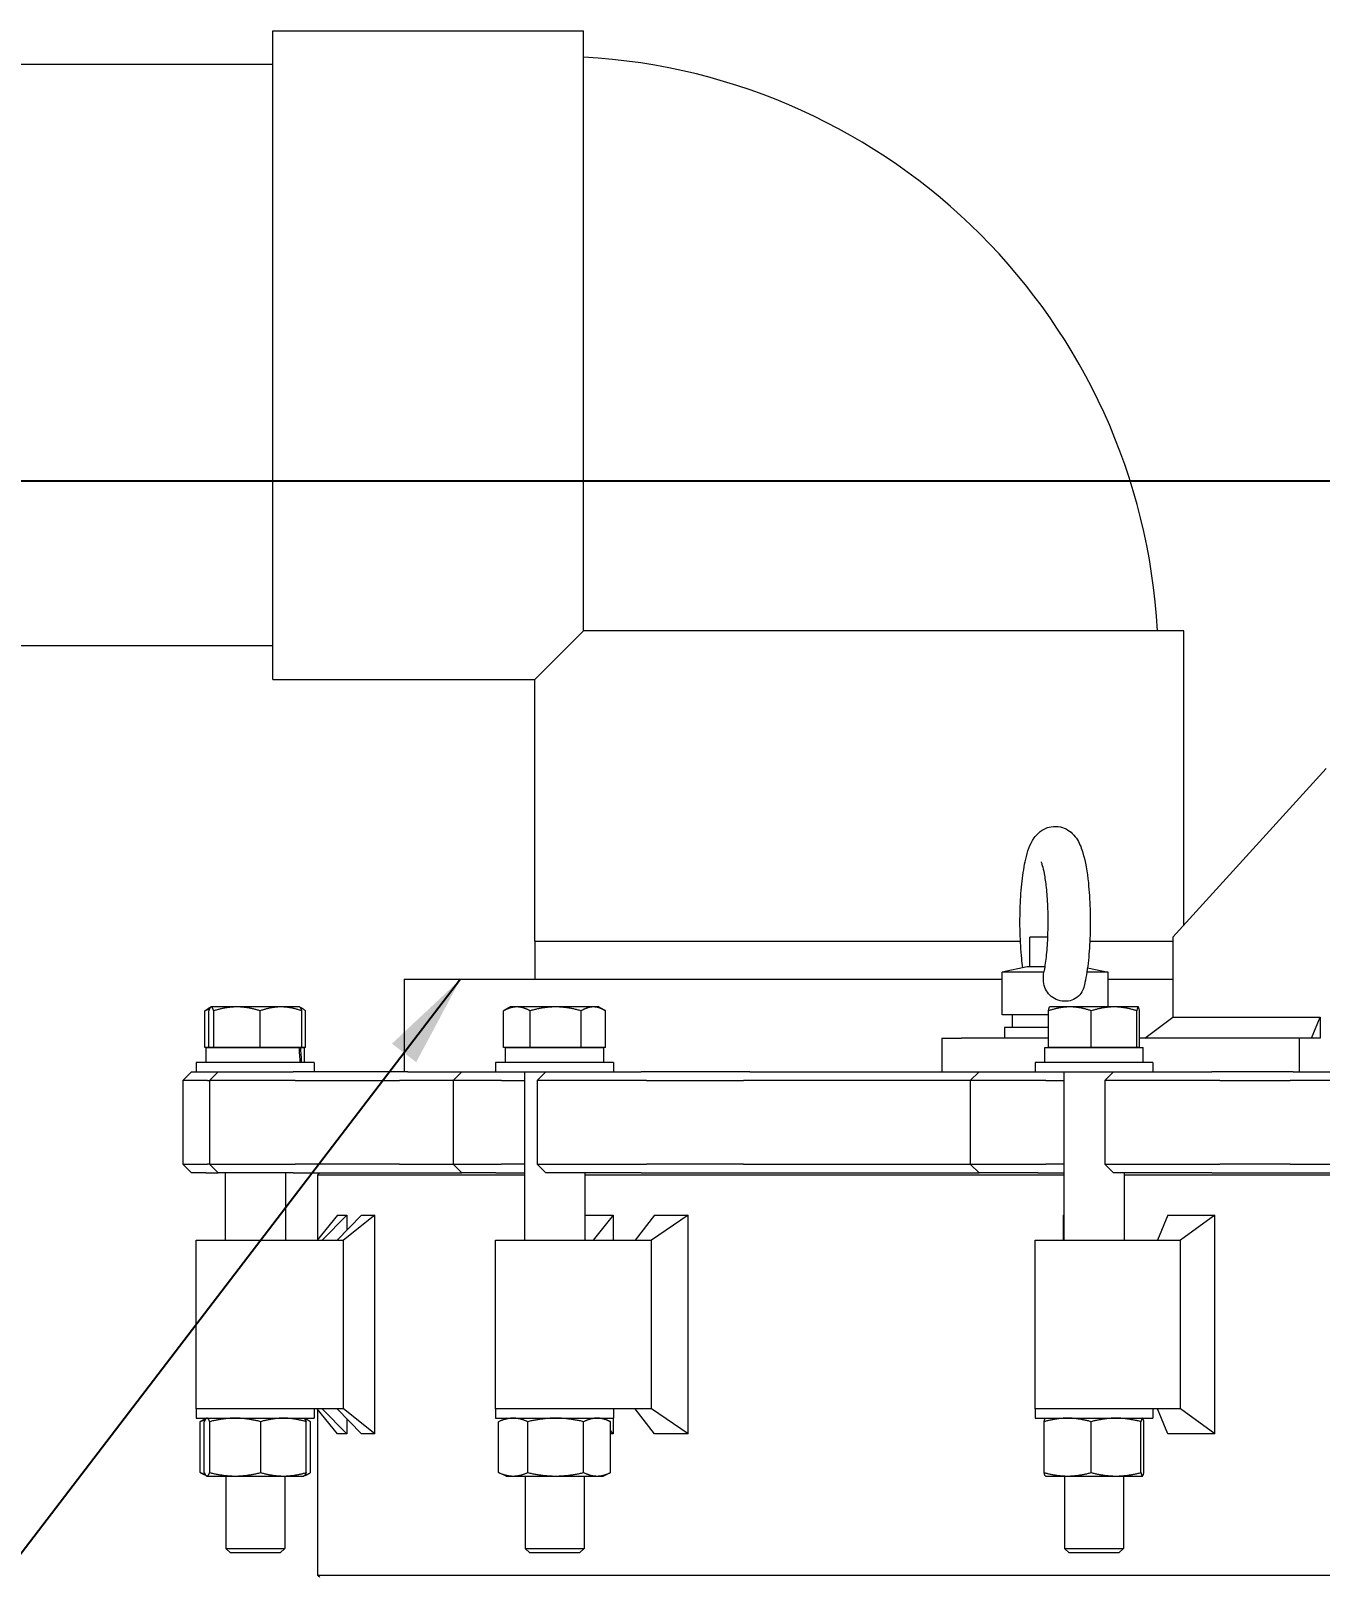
# Model space of a CAD drawing. Header units: inches. Extents: x 17 to 469, y 7 to 301.
# Drawn here: x 334.05 to 353.18, y 116.49 to 139.43 of the extents above; entities that cross this region are included whole.
import ezdxf

# ---------------------------------------------------------------- set-up
doc = ezdxf.new("R2010")
doc.units = ezdxf.units.IN
doc.header["$LTSCALE"] = 14
doc.header["$MEASUREMENT"] = 0
for name, color, linetype, lineweight in [('Dimension (ANSI)', 7, 'Continuous', 25), ('Symbol (ANSI)', 7, 'Continuous', 25), ('Visible (ANSI)', 7, 'Continuous', 50)]:
    doc.layers.add(name, color=color, linetype=linetype, lineweight=lineweight)
doc.styles.add('MEMCOR Medium', font='arial.ttf')
doc.dimstyles.new('Default (ANSI)', dxfattribs={"dimscale": 14, "dimtxt": 0.15, "dimasz": 0.098425, "dimexe": 0.125, "dimexo": 0.0625, "dimgap": 0.031496, "dimtad": 0, "dimtih": 1, "dimtoh": 1, "dimdec": 4, "dimrnd": 1e-08, "dimzin": 3, "dimdsep": 46, "dimlunit": 5, "dimtxsty": 'MEMCOR Medium', "dimcen": 0.09, "dimdle": 0.393701, "dimclrd": 256, "dimclre": 256, "dimclrt": 256, "dimadec": 0, "dimazin": 1, "dimtfac": 0.8, "dimtofl": 0, "dimtmove": 0, "dimatfit": 3, "dimfxl": 1, "dimfrac": 1, "dimtolj": 1, "dimtzin": 4, "dimlwd": -1, "dimlwe": -1, "dimarcsym": 0})
doc.dimstyles.new('Default (ANSI)$7', dxfattribs={"dimscale": 14, "dimtxt": 0.15, "dimasz": 0.098425, "dimexe": 0.125, "dimexo": 0.0625, "dimgap": 0.031496, "dimtad": 0, "dimtih": 1, "dimtoh": 1, "dimdec": 4, "dimrnd": 1e-08, "dimzin": 3, "dimdsep": 46, "dimlunit": 5, "dimtxsty": 'MEMCOR Medium', "dimcen": 0.09, "dimdle": 0.393701, "dimclrd": 256, "dimclre": 256, "dimclrt": 256, "dimadec": 0, "dimazin": 1, "dimtfac": 0.8, "dimtofl": 0, "dimtmove": 0, "dimatfit": 3, "dimfxl": 1, "dimfrac": 1, "dimtolj": 1, "dimtzin": 4, "dimlwd": -1, "dimlwe": -1, "dimarcsym": 0})

# ---------------------------------------------------------------- blocks, each defined once
blk = doc.blocks.new('*D28')
at = {"layer": 'Defpoints', "color": 0, "transparency": 16777216}
for p in [(299.504, 132.744), (359.226, 132.744), (339.567, 40.229)]:
    blk.add_point(p, dxfattribs=at)
at = {"layer": 'Dimension (ANSI)', "transparency": 16777216}
for p, q in [((358.351, 132.744), (297.754, 132.744)), ((299.504, 131.366), (299.504, 93.646)), ((299.504, 41.607), (299.504, 79.328)), ((338.692, 40.229), (297.754, 40.229))]:
    blk.add_line(p, q, dxfattribs=at)
for points in [[(299.275, 131.366), (299.734, 131.366), (299.504, 132.744)], [(299.275, 41.607), (299.734, 41.607), (299.504, 40.229)]]:
    blk.add_solid(points, dxfattribs=at)
at = {"layer": 'Dimension (ANSI)', "transparency": 16777216, "char_height": 2.1, "attachment_point": 5, "style": 'MEMCOR Medium'}
for s, insert in [('\\A1; \\fArial|b0|i0;92{\\H0.8x;\\S1#2;} in', (299.504, 88.633)), ('\\A1;[2349.9 mm]{\\P\\fArial|b0|i0;SHIPPING HEIGHT\\P\\fArial|b0|i0;REF.}', (299.504, 81.474))]:
    blk.add_mtext(s, dxfattribs=dict(at, insert=insert))

msp = doc.modelspace()

# ---------------------------------------------------------------- linework, layer by layer
at = {"layer": 'Visible (ANSI)', "linetype": 'Continuous', "lineweight": 18}
for p, q in [((337.641131, 129.804368), (337.641131, 139.429368)), ((337.641131, 139.429368), (342.251131, 139.429368)), ((342.251131, 130.526868), (342.251131, 139.429368)), ((337.641131, 138.929368), (314.715881, 138.929368)), ((341.528631, 129.804368), (342.251131, 130.526868)), ((351.153631, 130.526868), (342.251131, 130.526868)), ((351.153631, 126.157555), (351.153631, 130.526868)), ((337.641131, 130.304368), (314.715881, 130.304368)), ((337.641131, 129.804368), (341.528631, 129.804368)), ((341.528631, 125.916868), (341.528631, 129.804368)), ((350.991398, 125.979368), (353.267566, 128.479368)), ((341.528631, 125.916868), (348.731325, 125.916868)), ((341.528631, 125.916868), (341.528631, 125.354368)), ((341.528631, 125.916868), (348.731325, 125.916868)), ((349.132848, 125.979368), (348.870962, 125.979368)), ((348.870962, 125.536373), (348.870962, 125.979368)), ((349.760599, 125.916868), (350.991398, 125.916868)), ((349.760599, 125.916868), (350.991398, 125.916868)), ((350.991398, 125.979368), (350.991398, 124.791868)), ((348.830619, 125.536373), (348.45856, 125.457289)), ((349.078128, 125.457289), (348.45856, 125.457289)), ((348.45856, 124.827368), (348.45856, 125.457289)), ((349.091524, 125.536373), (348.830619, 125.536373)), ((350.033363, 125.457289), (349.716753, 125.457289)), ((349.726136, 125.522592), (350.033363, 125.457289)), ((350.033363, 124.942997), (350.033363, 125.457289)), ((339.591131, 125.354368), (348.45856, 125.354368)), ((339.591131, 125.354368), (339.591131, 123.979368)), ((350.033363, 125.354368), (350.991398, 125.354368)), ((336.633411, 124.338997), (336.633411, 124.884405)), ((336.720603, 124.9412), (336.680972, 124.918319)), ((336.690051, 124.338997), (336.690051, 124.884405)), ((336.723715, 124.942997), (336.720603, 124.9412)), ((336.726813, 124.942997), (336.723715, 124.942997)), ((337.108406, 124.942997), (336.726813, 124.942997)), ((336.763574, 124.338997), (336.763574, 124.884405)), ((337.761309, 124.942997), (337.108406, 124.942997)), ((337.453238, 124.338997), (337.453238, 124.884405)), ((338.035715, 124.942997), (337.761309, 124.942997)), ((338.035715, 124.942997), (338.038827, 124.9412)), ((338.038827, 124.9412), (338.078458, 124.918319)), ((338.069379, 124.338997), (338.069379, 124.884405)), ((338.12602, 124.338997), (338.12602, 124.884405)), ((341.063258, 124.338997), (341.063258, 124.884405)), ((341.164552, 124.942997), (341.072559, 124.889885)), ((341.259933, 124.942997), (341.164552, 124.942997)), ((341.835255, 124.942997), (341.259933, 124.942997)), ((341.456608, 124.338997), (341.456608, 124.884405)), ((342.395873, 124.942997), (341.835255, 124.942997)), ((342.213901, 124.338997), (342.213901, 124.884405)), ((342.476552, 124.942997), (342.395873, 124.942997)), ((342.476552, 124.942997), (342.568544, 124.889885)), ((342.577845, 124.338997), (342.577845, 124.884405)), ((349.147731, 124.827368), (348.45856, 124.827368)), ((348.613462, 124.639368), (348.613462, 124.827368)), ((349.147731, 124.338997), (349.147731, 124.884405)), ((349.166662, 124.942997), (349.165761, 124.942477)), ((349.465366, 124.942997), (349.166662, 124.942997)), ((350.120466, 124.942997), (349.465366, 124.942997)), ((349.783, 124.338997), (349.783, 124.884405)), ((350.477763, 124.942997), (350.120466, 124.942997)), ((350.457931, 124.338997), (350.457931, 124.884405)), ((350.478662, 124.942997), (350.477763, 124.942997)), ((350.478662, 124.942997), (350.479564, 124.942477)), ((350.497594, 124.338997), (350.497594, 124.884405)), ((350.577633, 124.479368), (350.991398, 124.791868)), ((350.991398, 124.791868), (353.17652, 124.791868)), ((353.047276, 124.479368), (353.17652, 124.791868)), ((353.17652, 124.791868), (353.17652, 124.479368)), ((349.147731, 124.639368), (348.495962, 124.639368)), ((348.495962, 124.639368), (348.495962, 124.479368)), ((336.690051, 124.338997), (336.633411, 124.338997)), ((336.650215, 124.338993), (338.032111, 124.338993)), ((336.650215, 124.119993), (336.650215, 124.338993)), ((336.726813, 124.338997), (336.690051, 124.338997)), ((336.723715, 124.338997), (336.723715, 124.338993)), ((336.763574, 124.338997), (336.726813, 124.338997)), ((337.108406, 124.338997), (336.763574, 124.338997)), ((337.453238, 124.338997), (337.108406, 124.338997)), ((337.761309, 124.338997), (337.453238, 124.338997)), ((338.069379, 124.338997), (337.761309, 124.338997)), ((338.032111, 124.338993), (338.054755, 124.338993)), ((338.035715, 124.338997), (338.035715, 124.338993)), ((338.054755, 124.338993), (338.109215, 124.338993)), ((338.12602, 124.338997), (338.069379, 124.338997)), ((338.109215, 124.119993), (338.109215, 124.338993)), ((341.259933, 124.338997), (341.063258, 124.338997)), ((341.091052, 124.338993), (342.549968, 124.338993)), ((341.091052, 124.119993), (341.091052, 124.338993)), ((341.164552, 124.338997), (341.164552, 124.338993)), ((341.456608, 124.338997), (341.259933, 124.338997)), ((341.835255, 124.338997), (341.456608, 124.338997)), ((342.213901, 124.338997), (341.835255, 124.338997)), ((342.395873, 124.338997), (342.213901, 124.338997)), ((342.577845, 124.338997), (342.395873, 124.338997)), ((342.476552, 124.338997), (342.476552, 124.338993)), ((347.565555, 124.479368), (347.858764, 124.479368)), ((347.565555, 124.479368), (347.565555, 123.979368)), ((349.147731, 124.479368), (347.858764, 124.479368)), ((349.093162, 124.338993), (350.552162, 124.338993)), ((349.093162, 124.119993), (349.093162, 124.338993)), ((349.465366, 124.338997), (349.147731, 124.338997)), ((349.166662, 124.338997), (349.166662, 124.338993)), ((349.783, 124.338997), (349.465366, 124.338997)), ((350.120466, 124.338997), (349.783, 124.338997)), ((350.457931, 124.338997), (350.120466, 124.338997)), ((350.477763, 124.338997), (350.457931, 124.338997)), ((350.497594, 124.338997), (350.477763, 124.338997)), ((350.478662, 124.338997), (350.478662, 124.338993)), ((352.866334, 124.479368), (350.497594, 124.479368)), ((350.552162, 124.119993), (350.552162, 124.338993)), ((353.17652, 124.479368), (352.866334, 124.479368)), ((352.866334, 124.479368), (352.866334, 123.979368)), ((353.17652, 124.479368), (353.047276, 124.479368)), ((338.254715, 124.119993), (336.504715, 124.119993)), ((336.504715, 124.119993), (336.504715, 123.979368)), ((338.254715, 124.119993), (338.254715, 123.979368)), ((342.695552, 124.119993), (340.945552, 124.119993)), ((340.945552, 124.119993), (340.945552, 123.979368)), ((342.550052, 124.119993), (342.550052, 124.276469)), ((342.695552, 124.119993), (342.695552, 123.979368)), ((350.697662, 124.119993), (348.947662, 124.119993)), ((348.947662, 124.119993), (348.947662, 123.979368)), ((350.697662, 124.119993), (350.697662, 123.979368)), ((336.433334, 123.979368), (336.303334, 123.849368)), ((336.319609, 123.849368), (336.303334, 123.849368)), ((336.303334, 123.849368), (336.303334, 122.609368)), ((336.37268, 123.849368), (336.319609, 123.849368)), ((336.673685, 123.849368), (336.37268, 123.849368)), ((336.433334, 123.979368), (336.447493, 123.979368)), ((336.447493, 123.979368), (336.500275, 123.979368)), ((336.500275, 123.979368), (336.504715, 123.979368)), ((336.504715, 123.979368), (336.831837, 123.979368)), ((336.673685, 123.849368), (336.701837, 123.849368)), ((336.831837, 123.979368), (336.701837, 123.849368)), ((336.709994, 123.849368), (336.701837, 123.849368)), ((336.701837, 123.849368), (336.701837, 122.609368)), ((336.78411, 123.849368), (336.709994, 123.849368)), ((337.970897, 123.849368), (336.78411, 123.849368)), ((336.831837, 123.979368), (336.835752, 123.979368)), ((336.835752, 123.979368), (336.909465, 123.979368)), ((336.909465, 123.979368), (337.941969, 123.979368)), ((338.907766, 123.979368), (337.941969, 123.979368)), ((337.970897, 123.849368), (338.936693, 123.849368)), ((339.642249, 123.979368), (338.907766, 123.979368)), ((338.936693, 123.849368), (339.519617, 123.849368)), ((340.314257, 123.849368), (339.519617, 123.849368)), ((339.642249, 123.979368), (340.444257, 123.979368)), ((340.444257, 123.979368), (340.314257, 123.849368)), ((340.505911, 123.849368), (340.314257, 123.849368)), ((340.314257, 123.849368), (340.314257, 122.609368)), ((340.444257, 123.979368), (340.610996, 123.979368)), ((340.675658, 123.849368), (340.505911, 123.849368)), ((340.610996, 123.979368), (340.779818, 123.979368)), ((341.031839, 123.849368), (340.675658, 123.849368)), ((340.779818, 123.979368), (340.945552, 123.979368)), ((340.945552, 123.979368), (341.691201, 123.979368)), ((341.031839, 123.849368), (341.373052, 123.849368)), ((341.373052, 123.979368), (341.373052, 121.479368)), ((341.691201, 123.979368), (341.561201, 123.849368)), ((341.620791, 123.849368), (341.561201, 123.849368)), ((341.561201, 123.849368), (341.561201, 122.609368)), ((341.807415, 123.849368), (341.620791, 123.849368)), ((341.691201, 123.979368), (341.719804, 123.979368)), ((341.719804, 123.979368), (341.905412, 123.979368)), ((343.184726, 123.849368), (341.807415, 123.849368)), ((341.905412, 123.979368), (343.103673, 123.979368)), ((343.878181, 123.979368), (343.103673, 123.979368)), ((343.184726, 123.849368), (343.959235, 123.849368)), ((344.715707, 123.979368), (343.878181, 123.979368)), ((343.959235, 123.849368), (344.623938, 123.849368)), ((347.986732, 123.849368), (344.623938, 123.849368)), ((344.715707, 123.979368), (348.116732, 123.979368)), ((348.116732, 123.979368), (347.986732, 123.849368)), ((348.513868, 123.849368), (347.986732, 123.849368)), ((347.986732, 123.849368), (347.986732, 122.609368)), ((348.116732, 123.979368), (348.57534, 123.979368)), ((348.76667, 123.849368), (348.513868, 123.849368)), ((348.57534, 123.979368), (348.826766, 123.979368)), ((349.107481, 123.849368), (348.76667, 123.849368)), ((348.826766, 123.979368), (348.990355, 123.979368)), ((348.991586, 123.979368), (348.990355, 123.979368)), ((348.991586, 123.979368), (350.113692, 123.979368)), ((349.107481, 123.849368), (349.375162, 123.849368)), ((349.375162, 123.979368), (349.375162, 121.479368)), ((350.113692, 123.979368), (349.983692, 123.849368)), ((350.132428, 123.849368), (349.983692, 123.849368)), ((349.983692, 123.849368), (349.983692, 122.609368)), ((350.113692, 123.979368), (350.185085, 123.979368)), ((350.394596, 123.849368), (350.132428, 123.849368)), ((350.185085, 123.979368), (350.445826, 123.979368)), ((351.689638, 123.849368), (350.394596, 123.849368)), ((350.445826, 123.979368), (351.572513, 123.979368)), ((352.002332, 123.979368), (351.572513, 123.979368)), ((351.689638, 123.849368), (352.119458, 123.849368)), ((352.777018, 123.979368), (352.002332, 123.979368)), ((352.119458, 123.849368), (352.734288, 123.849368)), ((357.35795, 123.849368), (352.734288, 123.849368)), ((352.777018, 123.979368), (357.372722, 123.979368)), ((336.303334, 122.609368), (336.319609, 122.609368)), ((336.433334, 122.479368), (336.303334, 122.609368)), ((336.319609, 122.609368), (336.37268, 122.609368)), ((336.37268, 122.609368), (336.673685, 122.609368)), ((336.447493, 122.479368), (336.433334, 122.479368)), ((336.500275, 122.479368), (336.447493, 122.479368)), ((336.644758, 122.479368), (336.500275, 122.479368)), ((336.644758, 122.479368), (336.831837, 122.479368)), ((336.701837, 122.609368), (336.673685, 122.609368)), ((336.701837, 122.609368), (336.709994, 122.609368)), ((336.831837, 122.479368), (336.701837, 122.609368)), ((336.709994, 122.609368), (336.78411, 122.609368)), ((336.78411, 122.609368), (337.970897, 122.609368)), ((336.835752, 122.479368), (336.831837, 122.479368)), ((336.909465, 122.479368), (336.835752, 122.479368)), ((337.941969, 122.479368), (336.909465, 122.479368)), ((336.932215, 122.479368), (336.932215, 121.479368)), ((337.827215, 122.479368), (337.827215, 121.479368)), ((337.941969, 122.479368), (338.907766, 122.479368)), ((338.936693, 122.609368), (337.970897, 122.609368)), ((338.907766, 122.479368), (339.442211, 122.479368)), ((339.519617, 122.609368), (338.936693, 122.609368)), ((339.442211, 122.479368), (340.444257, 122.479368)), ((339.519617, 122.609368), (340.314257, 122.609368)), ((340.314257, 122.609368), (340.505911, 122.609368)), ((340.444257, 122.479368), (340.314257, 122.609368)), ((340.610996, 122.479368), (340.444257, 122.479368)), ((340.505911, 122.609368), (340.675658, 122.609368)), ((340.779818, 122.479368), (340.610996, 122.479368)), ((340.675658, 122.609368), (341.031839, 122.609368)), ((340.950785, 122.479368), (340.779818, 122.479368)), ((340.950785, 122.479368), (341.373052, 122.479368)), ((341.373052, 122.609368), (341.031839, 122.609368)), ((341.561201, 122.609368), (341.620791, 122.609368)), ((341.691201, 122.479368), (341.561201, 122.609368)), ((341.620791, 122.609368), (341.807415, 122.609368)), ((341.719804, 122.479368), (341.691201, 122.479368)), ((341.905412, 122.479368), (341.719804, 122.479368)), ((341.807415, 122.609368), (343.184726, 122.609368)), ((343.103673, 122.479368), (341.905412, 122.479368)), ((342.268052, 122.479368), (342.268052, 121.479368)), ((343.103673, 122.479368), (343.878181, 122.479368)), ((343.959235, 122.609368), (343.184726, 122.609368)), ((343.878181, 122.479368), (344.412989, 122.479368)), ((344.623938, 122.609368), (343.959235, 122.609368)), ((344.412989, 122.479368), (348.116732, 122.479368)), ((344.623938, 122.609368), (347.986732, 122.609368)), ((347.986732, 122.609368), (348.513868, 122.609368)), ((348.116732, 122.479368), (347.986732, 122.609368)), ((348.57534, 122.479368), (348.116732, 122.479368)), ((348.513868, 122.609368), (348.76667, 122.609368)), ((348.826766, 122.479368), (348.57534, 122.479368)), ((348.76667, 122.609368), (349.107481, 122.609368)), ((348.990355, 122.479368), (348.826766, 122.479368)), ((348.990355, 122.479368), (349.375162, 122.479368)), ((349.375162, 122.609368), (349.107481, 122.609368)), ((349.983692, 122.609368), (350.132428, 122.609368)), ((350.113692, 122.479368), (349.983692, 122.609368)), ((350.185085, 122.479368), (350.113692, 122.479368)), ((350.132428, 122.609368), (350.394596, 122.609368)), ((350.445826, 122.479368), (350.185085, 122.479368)), ((350.270162, 122.479368), (350.270162, 121.479368)), ((350.394596, 122.609368), (351.689638, 122.609368)), ((351.572513, 122.479368), (350.445826, 122.479368)), ((351.572513, 122.479368), (352.002332, 122.479368)), ((352.119458, 122.609368), (351.689638, 122.609368)), ((352.002332, 122.479368), (352.431576, 122.479368)), ((352.734288, 122.609368), (352.119458, 122.609368)), ((352.431576, 122.479368), (357.692468, 122.479368)), ((352.734288, 122.609368), (357.35795, 122.609368)), ((341.373052, 122.448118), (338.3023, 122.448118)), ((338.3023, 122.448118), (338.3023, 121.484429)), ((349.375162, 122.448118), (342.268052, 122.448118)), ((359.353631, 122.448118), (350.270162, 122.448118)), ((338.598654, 121.85416), (338.298243, 121.479368)), ((338.737435, 121.85416), (338.370191, 121.479368)), ((338.956143, 121.85416), (338.592712, 121.479368)), ((338.598654, 121.85416), (338.737435, 121.85416)), ((339.154864, 121.85416), (338.687655, 121.479368)), ((338.737435, 121.85416), (338.737435, 121.628615)), ((338.956143, 121.85416), (339.154864, 121.85416)), ((339.154864, 118.604576), (339.154864, 121.85416)), ((342.268052, 121.85416), (342.690651, 121.85416)), ((342.690651, 121.85416), (342.392331, 121.479368)), ((342.690651, 121.85416), (342.690651, 121.479368)), ((343.303456, 121.85416), (343.015821, 121.479368)), ((343.80032, 121.85416), (343.258849, 121.479368)), ((343.303456, 121.85416), (343.80032, 121.85416)), ((343.80032, 118.604576), (343.80032, 121.85416)), ((349.362886, 121.85416), (349.362886, 121.479368)), ((349.362886, 121.85416), (349.375162, 121.85416)), ((349.362886, 121.85416), (349.375162, 121.826586)), ((350.918337, 121.85416), (350.763466, 121.479368)), ((350.918337, 121.85416), (351.614933, 121.85416)), ((351.614933, 121.85416), (351.106446, 121.479368)), ((351.614933, 118.604576), (351.614933, 121.85416)), ((336.504715, 121.479368), (337.574421, 121.479368)), ((336.504715, 118.979368), (336.504715, 121.479368)), ((337.574421, 121.479368), (338.687655, 121.479368)), ((338.687655, 118.979368), (338.687655, 121.479368)), ((340.945552, 121.479368), (342.366105, 121.479368)), ((340.945552, 118.979368), (340.945552, 121.479368)), ((342.366105, 121.479368), (343.258849, 121.479368)), ((343.258849, 118.979368), (343.258849, 121.479368)), ((348.947662, 121.479368), (350.61101, 121.479368)), ((348.947662, 118.979368), (348.947662, 121.479368)), ((350.61101, 121.479368), (351.106446, 121.479368)), ((351.106446, 118.979368), (351.106446, 121.479368)), ((337.574421, 118.979368), (336.504715, 118.979368)), ((337.574421, 118.979368), (336.504715, 118.979368)), ((336.504715, 118.979368), (336.504715, 118.838743)), ((336.504715, 118.838743), (338.254715, 118.838743)), ((336.657304, 118.837153), (336.613867, 118.816897)), ((336.660715, 118.838743), (336.657304, 118.837153)), ((338.687655, 118.979368), (337.574421, 118.979368)), ((338.098715, 118.838743), (338.102126, 118.837153)), ((338.102126, 118.837153), (338.145563, 118.816897)), ((338.254715, 118.979368), (338.254715, 118.838743)), ((338.598654, 118.604576), (338.298243, 118.979368)), ((338.3023, 118.974307), (338.3023, 116.510618)), ((338.737435, 118.604576), (338.370191, 118.979368)), ((338.956143, 118.604576), (338.592712, 118.979368)), ((339.154864, 118.604576), (338.687655, 118.979368)), ((338.737435, 118.830121), (338.737435, 118.604576)), ((342.366105, 118.979368), (340.945552, 118.979368)), ((342.366105, 118.979368), (340.945552, 118.979368)), ((340.945552, 118.979368), (340.945552, 118.838743)), ((340.945552, 118.838743), (342.695552, 118.838743)), ((341.101552, 118.838743), (341.000725, 118.791727)), ((343.258849, 118.979368), (342.366105, 118.979368)), ((342.539552, 118.838743), (342.640379, 118.791727)), ((342.690651, 118.838743), (342.690651, 118.604576)), ((342.695552, 118.979368), (342.695552, 118.838743)), ((343.303456, 118.604576), (343.015821, 118.979368)), ((343.80032, 118.604576), (343.258849, 118.979368)), ((350.61101, 118.979368), (348.947662, 118.979368)), ((350.61101, 118.979368), (348.947662, 118.979368)), ((348.947662, 118.979368), (348.947662, 118.838743)), ((348.947662, 118.838743), (350.697662, 118.838743)), ((349.103662, 118.838743), (349.102675, 118.838283)), ((350.541662, 118.838743), (350.54265, 118.838283)), ((351.106446, 118.979368), (350.61101, 118.979368)), ((350.697662, 118.979368), (350.697662, 118.838743)), ((350.918337, 118.604576), (350.763466, 118.979368)), ((351.614933, 118.604576), (351.106446, 118.979368)), ((336.561738, 118.03161), (336.561738, 118.786876)), ((336.623818, 118.03161), (336.623818, 118.786876)), ((336.704402, 118.03161), (336.704402, 118.786876)), ((337.460299, 118.03161), (337.460299, 118.786876)), ((338.135612, 118.03161), (338.135612, 118.786876)), ((338.197692, 118.03161), (338.197692, 118.786876)), ((338.737435, 118.604576), (338.598654, 118.604576)), ((339.154864, 118.604576), (338.956143, 118.604576)), ((340.990531, 118.03161), (340.990531, 118.786876)), ((341.421656, 118.03161), (341.421656, 118.786876)), ((342.251677, 118.03161), (342.251677, 118.786876)), ((342.650573, 118.03161), (342.650573, 118.786876)), ((342.690651, 118.604576), (342.650573, 118.654928)), ((342.690651, 118.604576), (342.650573, 118.604576)), ((343.80032, 118.604576), (343.303456, 118.604576)), ((349.082913, 118.03161), (349.082913, 118.786876)), ((349.779191, 118.03161), (349.779191, 118.786876)), ((350.51894, 118.03161), (350.51894, 118.786876)), ((350.562412, 118.03161), (350.562412, 118.786876)), ((351.614933, 118.604576), (350.918337, 118.604576)), ((336.657304, 117.981334), (336.613867, 118.001589)), ((336.660715, 117.979743), (336.657304, 117.981334)), ((336.660715, 117.979743), (336.66411, 117.979743)), ((336.66411, 117.979743), (337.08235, 117.979743)), ((336.942215, 117.979743), (336.942215, 116.905108)), ((337.08235, 117.979743), (337.797955, 117.979743)), ((337.797955, 117.979743), (338.098715, 117.979743)), ((337.817215, 117.979743), (337.817215, 116.905108)), ((338.098715, 117.979743), (338.102126, 117.981334)), ((338.102126, 117.981334), (338.145563, 118.001589)), ((341.101552, 117.979743), (341.000725, 118.026759)), ((341.101552, 117.979743), (341.206093, 117.979743)), ((341.206093, 117.979743), (341.836667, 117.979743)), ((341.383052, 117.979743), (341.383052, 116.905108)), ((341.836667, 117.979743), (342.451125, 117.979743)), ((342.258052, 117.979743), (342.258052, 116.905108)), ((342.451125, 117.979743), (342.539552, 117.979743)), ((342.539552, 117.979743), (342.640379, 118.026759)), ((349.103662, 117.979743), (349.102675, 117.980204)), ((349.103662, 117.979743), (349.431052, 117.979743)), ((349.385162, 117.979743), (349.385162, 116.905108)), ((349.431052, 117.979743), (350.149066, 117.979743)), ((350.149066, 117.979743), (350.540676, 117.979743)), ((350.260162, 117.979743), (350.260162, 116.905108)), ((350.540676, 117.979743), (350.541662, 117.979743)), ((350.541662, 117.979743), (350.54265, 117.980204)), ((336.942215, 116.905108), (337.817215, 116.905108)), ((337.010376, 116.838993), (336.942215, 116.905108)), ((337.749054, 116.838993), (337.010376, 116.838993)), ((337.749054, 116.838993), (337.817215, 116.905108)), ((341.383052, 116.905108), (342.258052, 116.905108)), ((341.451213, 116.838993), (341.383052, 116.905108)), ((342.189891, 116.838993), (341.451213, 116.838993)), ((342.189891, 116.838993), (342.258052, 116.905108)), ((349.385162, 116.905108), (350.260162, 116.905108)), ((349.453324, 116.838993), (349.385162, 116.905108)), ((350.192001, 116.838993), (349.453324, 116.838993)), ((350.192001, 116.838993), (350.260162, 116.905108)), ((338.3023, 116.510618), (373.200873, 116.510618))]:
    msp.add_line(p, q, dxfattribs=at)
msp.add_arc((341.751131, 130.026868), 9.0275, 3.1750271, 86.8249729, dxfattribs=at)
for centre, major_axis, ratio, start_param, end_param in [((337.379715, 124.183742), (-0.309623, 4.136905), 0.159668462, 4.685030063, 4.737973836), ((337.379715, 124.494244), (-0.309623, 4.136905), 0.159668462, 4.609855438, 4.662904805), ((341.820552, 124.183742), (0.016875, 4.137199), 0.176279845, 4.735523003, 4.750642504)]:
    msp.add_ellipse(centre, major_axis=major_axis, ratio=ratio, start_param=start_param, end_param=end_param, dxfattribs=at)
for points, knots in [([(348.765787, 125.522592), (348.759769, 125.567548), (348.754401, 125.614161), (348.737696, 125.784062), (348.729906, 125.915007), (348.7232, 126.178286), (348.724023, 126.310334), (348.733881, 126.567255), (348.742917, 126.691994), (348.769388, 126.927642), (348.78694, 127.037391), (348.836733, 127.251676), (348.859555, 127.345933), (348.955511, 127.480189), (348.977789, 127.506984), (349.044696, 127.563864), (349.093551, 127.59481), (349.19895, 127.622188), (349.246724, 127.625532), (349.334825, 127.614059), (349.37466, 127.600485), (349.446872, 127.563952), (349.47686, 127.540308), (349.535171, 127.484325), (349.557625, 127.452499), (349.61643, 127.355686), (349.63849, 127.293675), (349.695881, 127.09914), (349.720849, 126.951185), (349.751632, 126.66132), (349.760246, 126.530732), (349.768477, 126.267516), (349.768393, 126.135256), (349.759986, 125.87714), (349.751677, 125.751394), (349.726751, 125.513401), (349.710012, 125.402127), (349.684965, 125.286953), (349.68131, 125.271083), (349.677504, 125.255511)], [4.09191054, 4.09191054, 4.09191054, 4.09191054, 4.229016448, 4.229016448, 4.57723119, 4.57723119, 4.914438054, 4.914438054, 5.252582855, 5.252582855, 5.604736552, 5.604736552, 6.026869526, 6.026869526, 6.125269123, 6.125269123, 6.234567356, 6.234567356, 6.307574349, 6.307574349, 6.377668297, 6.377668297, 6.461118002, 6.461118002, 6.582315152, 6.582315152, 6.848885519, 6.848885519, 7.338221875, 7.338221875, 7.688566474, 7.688566474, 8.026146403, 8.026146403, 8.363820871, 8.363820871, 8.713754335, 8.713754335, 8.770958455, 8.770958455, 8.770958455, 8.770958455]), ([(349.036477, 127.097187), (349.036477, 127.097187), (349.03779, 127.094638), (349.043482, 127.081059), (349.049503, 127.064415), (349.064656, 127.011799), (349.074249, 126.970881), (349.094149, 126.863294), (349.104223, 126.792776), (349.121531, 126.629503), (349.128412, 126.535168), (349.136954, 126.335237), (349.13842, 126.229348), (349.135384, 126.019793), (349.130843, 125.916148), (349.116517, 125.72488), (349.106812, 125.636948), (349.09003, 125.525609), (349.0843, 125.492723), (349.078401, 125.463167)], [6.622553671, 6.622553671, 6.622553671, 6.622553671, 6.703408162, 6.703408162, 6.8598342, 6.8598342, 7.074885757, 7.074885757, 7.338994859, 7.338994859, 7.629739915, 7.629739915, 7.931170609, 7.931170609, 8.234371664, 8.234371664, 8.531568315, 8.531568315, 8.671074979, 8.671074979, 8.671074979, 8.671074979]), ([(349.677506, 125.25551), (349.669108, 125.221141), (349.657133, 125.19196), (349.62388, 125.133739), (349.599109, 125.105361), (349.5388, 125.060345), (349.504146, 125.044413), (349.429062, 125.026362), (349.389318, 125.024471), (349.310403, 125.035044), (349.271947, 125.047352), (349.202981, 125.084817), (349.173014, 125.109045), (349.124895, 125.166418), (349.107055, 125.198032), (349.081055, 125.269562), (349.074235, 125.308492), (349.070564, 125.384489), (349.072982, 125.42122), (349.078128, 125.457289)], [0.519435859, 0.519435859, 0.519435859, 0.519435859, 0.810321089, 0.810321089, 1.202761918, 1.202761918, 1.595585956, 1.595585956, 1.990359356, 1.990359356, 2.383365136, 2.383365136, 2.760847361, 2.760847361, 3.119766305, 3.119766305, 3.506098689, 3.506098689, 3.8615623, 3.8615623, 3.8615623, 3.8615623])]:
    msp.add_open_spline(points, degree=3, knots=knots, dxfattribs=at)
for points in [[(349.078128, 125.457289), (349.077916, 125.459237), (349.078008, 125.461197), (349.078401, 125.463167)], [(338.333585, 122.479368), (338.32315, 122.46895), (338.312722, 122.458533), (338.3023, 122.448118)], [(338.3023, 116.510618), (338.312722, 116.500203), (338.32315, 116.489787), (338.333585, 116.479368)]]:
    msp.add_open_spline(points, degree=3, dxfattribs=at)
for points, weights in [([(336.633411, 124.884405), (336.658151, 124.905143), (336.680972, 124.918319)], [1, 1.01311213731, 1.01716466047]), ([(336.700161, 124.911157), (336.667839, 124.899914), (336.633411, 124.884405)], [1.01451336305, 1.00977327381, 1]), ([(336.726813, 124.942997), (336.709752, 124.942997), (336.690051, 124.884405)], [1, 1.0379548493, 1]), ([(336.763574, 124.884405), (336.743874, 124.942997), (336.726813, 124.942997)], [1, 1.0379548493, 1]), ([(337.108406, 124.942997), (336.948369, 124.942997), (336.763574, 124.884405)], [1, 1.0379548493, 1]), ([(337.453238, 124.884405), (337.268443, 124.942997), (337.108406, 124.942997)], [1, 1.0379548493, 1]), ([(337.761309, 124.942997), (337.618332, 124.942997), (337.453238, 124.884405)], [1, 1.0379548493, 1]), ([(338.069379, 124.884405), (337.904285, 124.942997), (337.761309, 124.942997)], [1, 1.0379548493, 1]), ([(338.038827, 124.9412), (338.053042, 124.932993), (338.069379, 124.884405)], [1.01101259492, 1.03127181183, 1]), ([(338.12602, 124.884405), (338.084252, 124.919416), (338.047151, 124.933257)], [1, 1.02233827534, 1.01838222707]), ([(341.259933, 124.942997), (341.168656, 124.942997), (341.063258, 124.884405)], [1, 1.0379548493, 1]), ([(341.063258, 124.884405), (341.067938, 124.887217), (341.072559, 124.889885)], [1, 1.00175790125, 1.00335296603]), ([(341.456608, 124.884405), (341.35121, 124.942997), (341.259933, 124.942997)], [1, 1.0379548493, 1]), ([(341.835255, 124.942997), (341.659524, 124.942997), (341.456608, 124.884405)], [1, 1.0379548493, 1]), ([(342.213901, 124.884405), (342.010985, 124.942997), (341.835255, 124.942997)], [1, 1.0379548493, 1]), ([(342.395873, 124.942997), (342.31142, 124.942997), (342.213901, 124.884405)], [1, 1.0379548493, 1]), ([(342.577845, 124.884405), (342.480327, 124.942997), (342.395873, 124.942997)], [1, 1.0379548493, 1]), ([(349.465366, 124.942997), (349.317951, 124.942997), (349.147731, 124.884405)], [1, 1.0379548493, 1]), ([(349.147731, 124.884405), (349.157387, 124.937642), (349.165761, 124.942477)], [1, 1.03436673242, 1.00649781807]), ([(349.783, 124.884405), (349.61278, 124.942997), (349.465366, 124.942997)], [1, 1.0379548493, 1]), ([(350.120466, 124.942997), (349.963847, 124.942997), (349.783, 124.884405)], [1, 1.0379548493, 1]), ([(350.457931, 124.884405), (350.277084, 124.942997), (350.120466, 124.942997)], [1, 1.0379548493, 1]), ([(350.477763, 124.942997), (350.468559, 124.942997), (350.457931, 124.884405)], [1, 1.0379548493, 1]), ([(350.497594, 124.884405), (350.486966, 124.942997), (350.477763, 124.942997)], [1, 1.0379548493, 1]), ([(336.561738, 118.786876), (336.588854, 118.805234), (336.613867, 118.816897)], [1, 1.01311213731, 1.01716466047]), ([(336.634899, 118.810557), (336.599473, 118.800604), (336.561738, 118.786876)], [1.01451336305, 1.00977327381, 1]), ([(336.66411, 118.838743), (336.645411, 118.838743), (336.623818, 118.786876)], [1, 1.0379548493, 1]), ([(336.704402, 118.786876), (336.68281, 118.838743), (336.66411, 118.838743)], [1, 1.0379548493, 1]), ([(337.08235, 118.838743), (336.906944, 118.838743), (336.704402, 118.786876)], [1, 1.0379548493, 1]), ([(337.460299, 118.786876), (337.257757, 118.838743), (337.08235, 118.838743)], [1, 1.0379548493, 1]), ([(337.797955, 118.838743), (337.641248, 118.838743), (337.460299, 118.786876)], [1, 1.0379548493, 1]), ([(338.135612, 118.786876), (337.954662, 118.838743), (337.797955, 118.838743)], [1, 1.0379548493, 1]), ([(338.102126, 118.837153), (338.117706, 118.829887), (338.135612, 118.786876)], [1.01101259492, 1.03127181183, 1]), ([(338.197692, 118.786876), (338.151914, 118.817869), (338.111249, 118.830121)], [1, 1.02233827534, 1.01838222707]), ([(341.206093, 118.838743), (341.10605, 118.838743), (340.990531, 118.786876)], [1, 1.0379548493, 1]), ([(341.421656, 118.786876), (341.306136, 118.838743), (341.206093, 118.838743)], [1, 1.0379548493, 1]), ([(341.836667, 118.838743), (341.64406, 118.838743), (341.421656, 118.786876)], [1, 1.0379548493, 1]), ([(342.251677, 118.786876), (342.029274, 118.838743), (341.836667, 118.838743)], [1, 1.0379548493, 1]), ([(342.451125, 118.838743), (342.358561, 118.838743), (342.251677, 118.786876)], [1, 1.0379548493, 1]), ([(342.650573, 118.786876), (342.543689, 118.838743), (342.451125, 118.838743)], [1, 1.0379548493, 1]), ([(349.431052, 118.838743), (349.26948, 118.838743), (349.082913, 118.786876)], [1, 1.0379548493, 1]), ([(349.082913, 118.786876), (349.093497, 118.834003), (349.102675, 118.838283)], [1, 1.03436673242, 1.00649781807]), ([(349.779191, 118.786876), (349.592624, 118.838743), (349.431052, 118.838743)], [1, 1.0379548493, 1]), ([(350.149066, 118.838743), (349.977406, 118.838743), (349.779191, 118.786876)], [1, 1.0379548493, 1]), ([(350.51894, 118.786876), (350.320725, 118.838743), (350.149066, 118.838743)], [1, 1.0379548493, 1]), ([(350.540676, 118.838743), (350.530589, 118.838743), (350.51894, 118.786876)], [1, 1.0379548493, 1]), ([(350.562412, 118.786876), (350.550764, 118.838743), (350.540676, 118.838743)], [1, 1.0379548493, 1]), ([(340.990531, 118.786876), (340.99566, 118.789365), (341.000725, 118.791727)], [1, 1.00175790125, 1.00335296603]), ([(336.561738, 118.03161), (336.599473, 118.017882), (336.634899, 118.007929)], [1, 1.00977327381, 1.01451336305]), ([(336.613867, 118.001589), (336.588854, 118.013253), (336.561738, 118.03161)], [1.01716466047, 1.01311213731, 1]), ([(336.623818, 118.03161), (336.645411, 117.979743), (336.66411, 117.979743)], [1, 1.0379548493, 1]), ([(336.66411, 117.979743), (336.68281, 117.979743), (336.704402, 118.03161)], [1, 1.0379548493, 1]), ([(336.704402, 118.03161), (336.906944, 117.979743), (337.08235, 117.979743)], [1, 1.0379548493, 1]), ([(337.08235, 117.979743), (337.257757, 117.979743), (337.460299, 118.03161)], [1, 1.0379548493, 1]), ([(337.460299, 118.03161), (337.641248, 117.979743), (337.797955, 117.979743)], [1, 1.0379548493, 1]), ([(337.797955, 117.979743), (337.954662, 117.979743), (338.135612, 118.03161)], [1, 1.0379548493, 1]), ([(338.135612, 118.03161), (338.117706, 117.988599), (338.102126, 117.981334)], [1, 1.03127181183, 1.01101259492]), ([(338.111249, 117.988365), (338.151914, 118.000618), (338.197692, 118.03161)], [1.01838222707, 1.02233827534, 1]), ([(341.000725, 118.026759), (340.99566, 118.029121), (340.990531, 118.03161)], [1.00335296603, 1.00175790125, 1]), ([(340.990531, 118.03161), (341.10605, 117.979743), (341.206093, 117.979743)], [1, 1.0379548493, 1]), ([(341.206093, 117.979743), (341.306136, 117.979743), (341.421656, 118.03161)], [1, 1.0379548493, 1]), ([(341.421656, 118.03161), (341.64406, 117.979743), (341.836667, 117.979743)], [1, 1.0379548493, 1]), ([(341.836667, 117.979743), (342.029274, 117.979743), (342.251677, 118.03161)], [1, 1.0379548493, 1]), ([(342.251677, 118.03161), (342.358561, 117.979743), (342.451125, 117.979743)], [1, 1.0379548493, 1]), ([(342.451125, 117.979743), (342.543689, 117.979743), (342.650573, 118.03161)], [1, 1.0379548493, 1]), ([(349.102675, 117.980204), (349.093497, 117.984484), (349.082913, 118.03161)], [1.00649781807, 1.03436673242, 1]), ([(349.082913, 118.03161), (349.26948, 117.979743), (349.431052, 117.979743)], [1, 1.0379548493, 1]), ([(349.431052, 117.979743), (349.592624, 117.979743), (349.779191, 118.03161)], [1, 1.0379548493, 1]), ([(349.779191, 118.03161), (349.977406, 117.979743), (350.149066, 117.979743)], [1, 1.0379548493, 1]), ([(350.149066, 117.979743), (350.320725, 117.979743), (350.51894, 118.03161)], [1, 1.0379548493, 1]), ([(350.51894, 118.03161), (350.530589, 117.979743), (350.540676, 117.979743)], [1, 1.0379548493, 1]), ([(350.540676, 117.979743), (350.550764, 117.979743), (350.562412, 118.03161)], [1, 1.0379548493, 1])]:
    msp.add_rational_spline(points, weights, degree=2, dxfattribs=at)

# ---------------------------------------------------------------- dimensions: what is measured, and where the dimension line sits
at = {"layer": 'Dimension (ANSI)'}
dim = msp.add_linear_dim(base=(299.504219, 132.744368), p1=(339.566564, 40.229368), p2=(359.226131, 132.744368), angle=90, text=' \\fArial|b0|i0;<> in\\X[2349.9 mm]{\\P\\fArial|b0|i0;SHIPPING HEIGHT\\P\\fArial|b0|i0;REF.}', dimstyle='Default (ANSI)', override={"dimgap": 0.031496, "dimdec": 4, "dimpost": '', "dimtol": 0, "dimlim": 0, "dimtp": 0, "dimtm": 0, "dimtdec": 2, "dimatfit": 1}, dxfattribs=at)
dim.commit()
dim.dimension.update_dxf_attribs({"geometry": '*D28', "text_midpoint": (299.504219, 86.486868), "dimtype": 160})

# ---------------------------------------------------------------- leaders
at = {"layer": 'Symbol (ANSI)', "annotation_type": 0, "has_hookline": 1, "hookline_direction": 1, "text_width": 19.334039}
msp.add_leader([(340.424875, 125.354368), (331.610197, 113.832606), (330.232244, 113.832606)], dimstyle='Default (ANSI)$7', override={"dimtad": 0}, dxfattribs=at)

doc.saveas('drawing.dxf')
